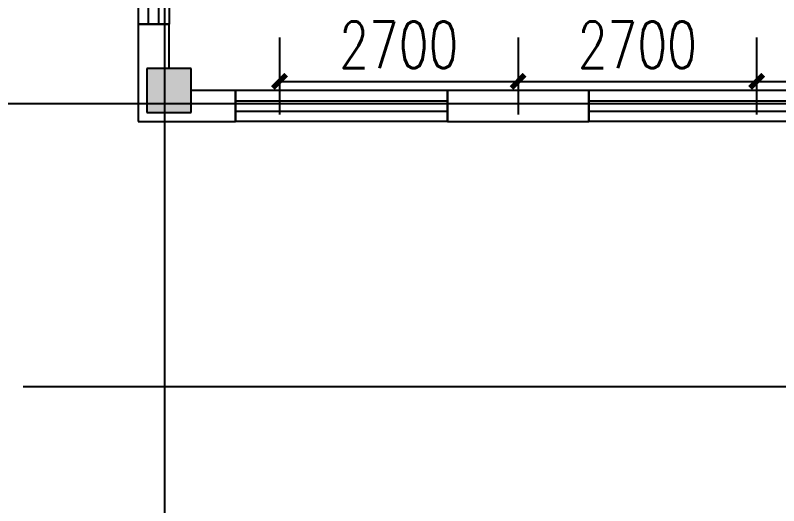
# Model space of a CAD drawing. Extents: x 0 to 2838408, y -923048 to 203859.
# Drawn here: x 2679573 to 2688213, y -625085 to -619541 of the extents above; entities that cross this region are included whole.
import ezdxf

# ---------------------------------------------------------------- set-up
doc = ezdxf.new("R2010")
doc.units = 0
doc.header["$LTSCALE"] = 1000
for name, color, linetype in [('COLUMN', 9, 'Continuous'), ('DIM_喷淋', 3, 'Continuous'), ('DOTE', 8, 'Continuous'), ('PUB_HATCH', 8, 'Continuous'), ('WALL', 9, 'Continuous'), ('WINDOW', 4, 'Continuous'), ('XREF', 8, 'Continuous')]:
    doc.layers.add(name, color=color, linetype=linetype)
doc.styles.add('_TCH_DIM_T3', font='SIMPLEX', dxfattribs={"width": 0.75, "bigfont": 'HZTXT'})
doc.dimstyles.new('_TWT_ARCH&&150', dxfattribs={"dimtxt": 525, "dimasz": 150, "dimexe": 375, "dimexo": 450, "dimgap": 150, "dimtad": 1, "dimdec": 0, "dimzin": 0, "dimdsep": 46, "dimtxsty": '_TCH_DIM_T3', "dimblk": 'ARCHTICK', "dimcen": 0.09, "dimclrt": 7, "dimazin": 2, "dimtfac": 1, "dimtdec": 0, "dimtix": 1, "dimtmove": 2, "dimatfit": 3, "dimfxl": 1, "dimtolj": 1, "dimtzin": 0, "dimarcsym": 0})

# ---------------------------------------------------------------- blocks, each defined once
blk = doc.blocks.new('$WINLIB2D$00000001')
at = {"color": 0}
for points in [[(-0.5, 0.5), (-0.5, -0.5)], [(-0.5, 0.5), (0.5, 0.5)], [(0.5, -0.5), (0.5, 0.5)], [(0.5, 0.1667), (-0.5, 0.1667)], [(0.5, -0.1667), (-0.5, -0.1667)], [(-0.5, -0.5), (0.5, -0.5)]]:
    blk.add_lwpolyline(points, dxfattribs=at)
blk = doc.blocks.new('4F1')
at = {"layer": 'PUB_HATCH'}
blk.add_hatch(color=256, dxfattribs=at).paths.add_polyline_path([(2345516.7, -620141.3), (2345016.7, -620141.3), (2345016.7, -620641.3), (2345516.7, -620641.3)])
at = {"layer": 'COLUMN'}
for p, q in [((2345516.7, -620141.3), (2345016.7, -620141.3)), ((2345016.7, -620141.3), (2345016.7, -620641.3)), ((2345516.7, -620641.3), (2345516.7, -620141.3)), ((2345016.7, -620641.3), (2345516.7, -620641.3))]:
    blk.add_line(p, q, dxfattribs=at)
at = {"layer": 'DOTE'}
for p, q in [((2345216.7, -606941.3), (2345216.7, -690141.3)), ((2453916.7, -620541.3), (2343216.7, -620541.3)), ((2364062.1, -623741.3), (2343616.1, -623741.3))]:
    blk.add_line(p, q, dxfattribs=at)
at = {"layer": 'WALL'}
for p, q in [((2345266.7, -619641.3), (2344916.7, -619641.3)), ((2344916.7, -619641.3), (2344916.7, -620741.3)), ((2345266.7, -620141.3), (2345266.7, -619641.3)), ((2346017.2, -620391.3), (2345516.7, -620391.3)), ((2346017.2, -620741.3), (2346017.2, -620391.3)), ((2350016.7, -620391.3), (2348417.2, -620391.3)), ((2348417.2, -620391.3), (2348417.2, -620741.3)), ((2350016.7, -620741.3), (2350016.7, -620391.3)), ((2344916.7, -620741.3), (2346017.2, -620741.3)), ((2348417.2, -620741.3), (2350016.7, -620741.3))]:
    blk.add_line(p, q, dxfattribs=at)
at = {"layer": 'WINDOW', "yscale": 350}
for p, xscale, zscale, rotation in [((2345091.7, -618941.3), 1400, 1400, 270.0000000000056), ((2347217.2, -620566.3), 2400, 2400, 179.9999999999996), ((2351216.7, -620566.3), 2400, 2400, 179.9999999999996)]:
    blk.add_blockref('$WINLIB2D$00000001', p, dxfattribs=dict(at, xscale=xscale, zscale=zscale, rotation=rotation))
blk = doc.blocks.new('_ArchTick')
at = {"color": 0, "linetype": 'ByBlock', "const_width": 0.4}
blk.add_lwpolyline([(-0.5, -0.5), (0.5, 0.5)], dxfattribs=at)
blk = doc.blocks.new('*D3266')
at = {"layer": 'Defpoints', "color": 0, "linetype": 'ByBlock', "transparency": 16777216}
for p in [(2687962.5, -619341.3), (2690662.5, -619341.3), (2690662.5, -620287.9)]:
    blk.add_point(p, dxfattribs=at)
at = {"layer": 'DIM_喷淋', "color": 0, "linetype": 'ByBlock', "lineweight": -2, "transparency": 16777216}
for p, q in [((2687962.5, -619791.3), (2687962.5, -620662.9)), ((2690662.5, -619791.3), (2690662.5, -620662.9)), ((2687962.5, -620287.9), (2690662.5, -620287.9))]:
    blk.add_line(p, q, dxfattribs=at)
at = {"layer": 'DIM_喷淋', "color": 0, "linetype": 'ByBlock', "lineweight": -2, "transparency": 16777216, "xscale": 150, "yscale": 150, "zscale": 150, "rotation": 180}
blk.add_blockref('_ArchTick', (2687962.5, -620287.9), dxfattribs=at)
at = {"layer": 'DIM_喷淋', "color": 0, "linetype": 'ByBlock', "lineweight": -2, "transparency": 16777216, "xscale": 150, "yscale": 150, "zscale": 150}
blk.add_blockref('_ArchTick', (2690662.5, -620287.9), dxfattribs=at)
at = {"layer": 'DIM_喷淋', "color": 7, "linetype": 'ByBlock', "transparency": 16777216, "insert": (2689312.5, -619875.4), "char_height": 525, "attachment_point": 5, "style": '_TCH_DIM_T3'}
blk.add_mtext('\\A1;2700', dxfattribs=at)
blk = doc.blocks.new('*D3267')
at = {"layer": 'Defpoints', "color": 0, "linetype": 'ByBlock', "transparency": 16777216}
for p in [(2685262.5, -619341.3), (2687962.5, -619341.3), (2687962.5, -620287.9)]:
    blk.add_point(p, dxfattribs=at)
at = {"layer": 'DIM_喷淋', "color": 0, "linetype": 'ByBlock', "lineweight": -2, "transparency": 16777216}
for p, q in [((2685262.5, -619791.3), (2685262.5, -620662.9)), ((2687962.5, -619791.3), (2687962.5, -620662.9)), ((2685262.5, -620287.9), (2687962.5, -620287.9))]:
    blk.add_line(p, q, dxfattribs=at)
at = {"layer": 'DIM_喷淋', "color": 0, "linetype": 'ByBlock', "lineweight": -2, "transparency": 16777216, "xscale": 150, "yscale": 150, "zscale": 150, "rotation": 180}
blk.add_blockref('_ArchTick', (2685262.5, -620287.9), dxfattribs=at)
at = {"layer": 'DIM_喷淋', "color": 0, "linetype": 'ByBlock', "lineweight": -2, "transparency": 16777216, "xscale": 150, "yscale": 150, "zscale": 150}
blk.add_blockref('_ArchTick', (2687962.5, -620287.9), dxfattribs=at)
at = {"layer": 'DIM_喷淋', "color": 7, "linetype": 'ByBlock', "transparency": 16777216, "insert": (2686612.5, -619875.4), "char_height": 525, "attachment_point": 5, "style": '_TCH_DIM_T3'}
blk.add_mtext('\\A1;2700', dxfattribs=at)
blk = doc.blocks.new('*D3268')
at = {"layer": 'Defpoints', "color": 0, "linetype": 'ByBlock', "transparency": 16777216}
for p in [(2682562.5, -619341.3), (2685262.5, -619341.3), (2685262.5, -620287.9)]:
    blk.add_point(p, dxfattribs=at)
at = {"layer": 'DIM_喷淋', "color": 0, "linetype": 'ByBlock', "lineweight": -2, "transparency": 16777216}
for p, q in [((2682562.5, -619791.3), (2682562.5, -620662.9)), ((2685262.5, -619791.3), (2685262.5, -620662.9)), ((2682562.5, -620287.9), (2685262.5, -620287.9))]:
    blk.add_line(p, q, dxfattribs=at)
at = {"layer": 'DIM_喷淋', "color": 0, "linetype": 'ByBlock', "lineweight": -2, "transparency": 16777216, "xscale": 150, "yscale": 150, "zscale": 150, "rotation": 180}
blk.add_blockref('_ArchTick', (2682562.5, -620287.9), dxfattribs=at)
at = {"layer": 'DIM_喷淋', "color": 0, "linetype": 'ByBlock', "lineweight": -2, "transparency": 16777216, "xscale": 150, "yscale": 150, "zscale": 150}
blk.add_blockref('_ArchTick', (2685262.5, -620287.9), dxfattribs=at)
at = {"layer": 'DIM_喷淋', "color": 7, "linetype": 'ByBlock', "transparency": 16777216, "insert": (2683912.5, -619875.4), "char_height": 525, "attachment_point": 5, "style": '_TCH_DIM_T3'}
blk.add_mtext('\\A1;2700', dxfattribs=at)

msp = doc.modelspace()

# ---------------------------------------------------------------- block references
at = {"layer": 'XREF'}
msp.add_blockref('4F1', (336045.8, 0), dxfattribs=at)

# ---------------------------------------------------------------- dimensions: what is measured, and where the dimension line sits
at = {"layer": 'DIM_喷淋', "linetype": 'ByBlock'}
for p1, p2, picture, middle in [((2682562.5, -619341.3), (2685262.5, -619341.3), '*D3268', (2683912.5, -619875.4)), ((2685262.5, -619341.3), (2687962.5, -619341.3), '*D3267', (2686612.5, -619875.4)), ((2687962.5, -619341.3), (2690662.5, -619341.3), '*D3266', (2689312.5, -619875.4))]:
    dim = msp.add_aligned_dim(p1=p1, p2=p2, distance=-946.6, dimstyle='_TWT_ARCH&&150', dxfattribs=at)
    dim.commit()
    dim.dimension.update_dxf_attribs({"geometry": picture, "text_midpoint": middle})

doc.saveas('drawing.dxf')
